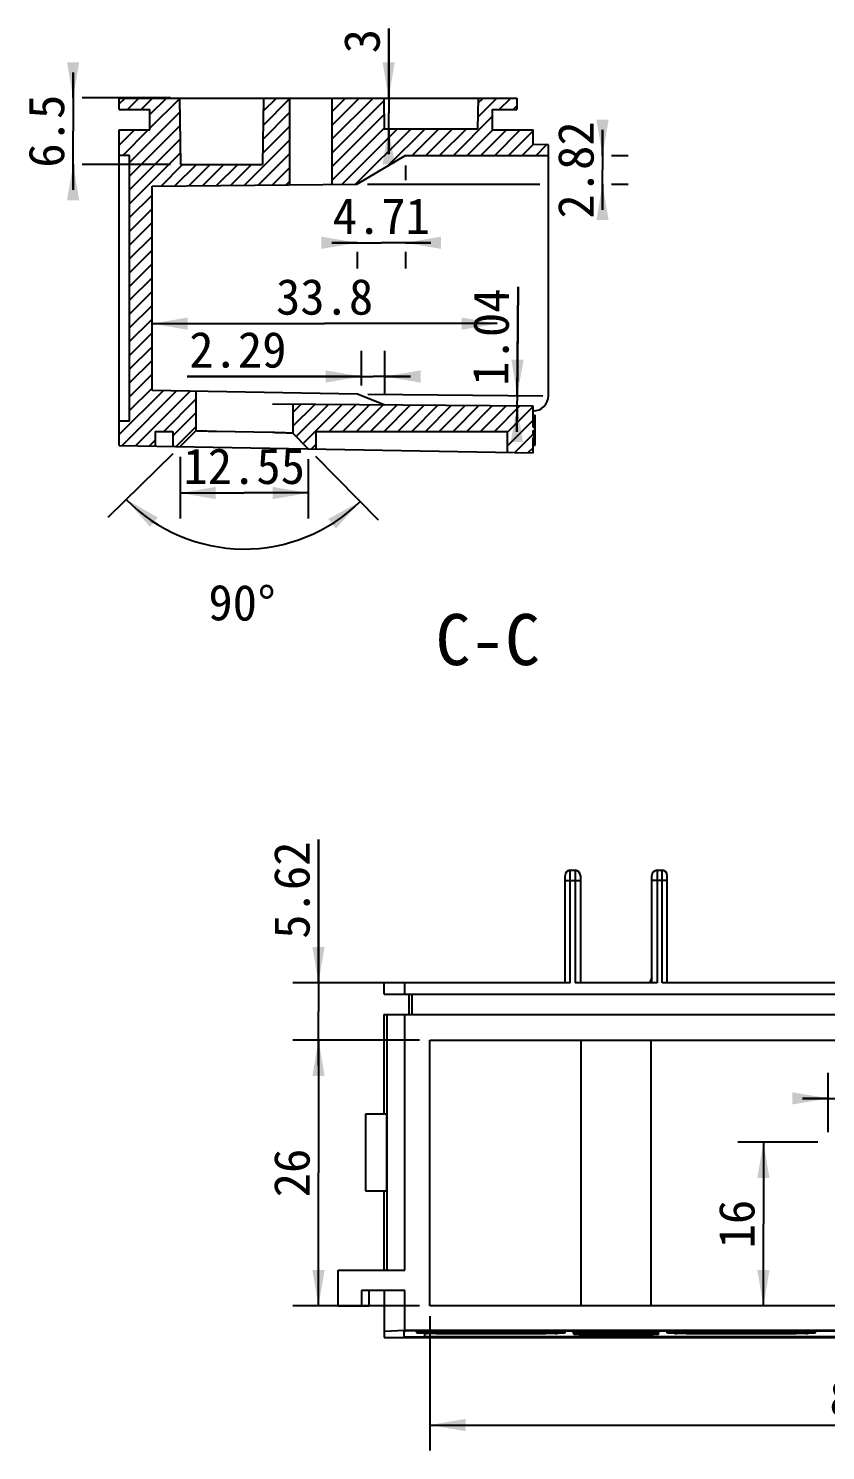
# Model space of a CAD drawing. Header units: millimetres. Extents: x -386 to 595, y -1 to 421.
# Drawn here: x 355.1 to 433.1, y 186.4 to 325.5 of the extents above; entities that cross this region are included whole.
import ezdxf

# ---------------------------------------------------------------- set-up
doc = ezdxf.new("R2010")
doc.units = ezdxf.units.MM
doc.header["$LTSCALE"] = 32.67
doc.layers.get('0').update_dxf_attribs({"linetype": 'CONTINUOUS'})
doc.styles.get("Standard").update_dxf_attribs({"font": '仿宋_GB2312.ttf'})
doc.dimstyles.new('DIMSTYLE_1', dxfattribs={"dimtxt": 3.5, "dimasz": 3.5, "dimexe": 1.25, "dimexo": 0.5, "dimgap": 0.4375, "dimtad": 1, "dimdsep": 46, "dimtxsty": 'Standard', "dimblk": '_FILLED', "dimblk1": '_FILLED', "dimblk2": '_FILLED', "dimcen": 0.09, "dimclrt": 5, "dimadec": 0, "dimazin": 0, "dimtp": 0.3, "dimtm": 0.3, "dimtfac": 1, "dimtofl": 0, "dimtmove": 0, "dimatfit": 3, "dimldrblk": '_FILLED', "dimfxl": 0, "dimtolj": 1, "dimarcsym": 0})
doc.dimstyles.new('DIMSTYLE_10', dxfattribs={"dimtxt": 3.5, "dimasz": 3.5, "dimexe": 1.25, "dimexo": 0.5, "dimtad": 0, "dimdec": 1, "dimdsep": 46, "dimtxsty": 'Standard', "dimblk": '_FILLED', "dimblk1": '_FILLED', "dimblk2": '_FILLED', "dimcen": 0.09, "dimclrt": 5, "dimadec": 0, "dimazin": 0, "dimtp": 0.5, "dimtm": 0.5, "dimtfac": 1, "dimtdec": 1, "dimtofl": 0, "dimtmove": 0, "dimatfit": 3, "dimldrblk": '_FILLED', "dimfxl": 0, "dimtolj": 1, "dimarcsym": 0})
doc.dimstyles.new('DIMSTYLE_2', dxfattribs={"dimtxt": 3.5, "dimasz": 3.5, "dimexe": 1.25, "dimexo": 0.5, "dimgap": 0.4375, "dimtad": 1, "dimdsep": 46, "dimtxsty": 'Standard', "dimblk": '_FILLED', "dimblk1": '_FILLED', "dimblk2": '_FILLED', "dimcen": 0.09, "dimclrt": 5, "dimadec": 0, "dimazin": 0, "dimtp": 0.2, "dimtm": 0.2, "dimtfac": 1, "dimtofl": 0, "dimtmove": 0, "dimatfit": 3, "dimldrblk": '_FILLED', "dimfxl": 0, "dimtolj": 1, "dimarcsym": 0})
doc.dimstyles.new('DIMSTYLE_3', dxfattribs={"dimtxt": 3.5, "dimasz": 3.5, "dimexe": 1.25, "dimexo": 0.5, "dimgap": 0.4375, "dimtad": 1, "dimdsep": 46, "dimtxsty": 'Standard', "dimblk": '_FILLED', "dimblk1": '_FILLED', "dimblk2": '_FILLED', "dimcen": 0.09, "dimclrt": 5, "dimadec": 0, "dimazin": 0, "dimtp": 0.1, "dimtm": 0.1, "dimtfac": 1, "dimtofl": 0, "dimtmove": 0, "dimatfit": 3, "dimldrblk": '_FILLED', "dimfxl": 0, "dimtolj": 1, "dimarcsym": 0})

# ---------------------------------------------------------------- blocks, each defined once
blk = doc.blocks.new('_FILLED')
at = {"color": 0, "linetype": 'ByBlock'}
blk.add_solid([(0, 0), (-1, 0.171), (-1, -0.171)], dxfattribs=at)
blk = doc.blocks.new('*D94')
at = {"color": 6, "linetype": 'Continuous'}
for p, q in [((394.4, 199.55), (394.4, 186.39)), ((477.4, 199.55), (477.4, 186.39)), ((394.4, 188.89), (435.9, 188.89)), ((477.4, 188.89), (435.9, 188.89))]:
    blk.add_line(p, q, dxfattribs=at)
at = {"color": 6, "linetype": 'Continuous', "xscale": 3.5, "yscale": 3.5, "zscale": 3.5, "rotation": 180}
blk.add_blockref('_FILLED', (394.4, 188.89), dxfattribs=at)
at = {"color": 6, "linetype": 'Continuous', "xscale": 3.5, "yscale": 3.5, "zscale": 3.5}
blk.add_blockref('_FILLED', (477.4, 188.89), dxfattribs=at)
at = {"color": 5, "linetype": 'Continuous', "insert": (435.9, 193.27), "char_height": 3.5, "width": 4.8561, "attachment_point": 2, "line_spacing_factor": 0.9}
blk.add_mtext('83', dxfattribs=at)
blk = doc.blocks.new('*D95')
at = {"color": 6, "linetype": 'Continuous'}
for p, q in [((393.4, 226.55), (381.01, 226.55)), ((383.51, 226.55), (383.51, 213.55)), ((383.51, 200.55), (383.51, 213.55)), ((393.4, 200.55), (381.01, 200.55))]:
    blk.add_line(p, q, dxfattribs=at)
at = {"color": 6, "linetype": 'Continuous', "xscale": 3.5, "yscale": 3.5, "zscale": 3.5}
for p, rotation in [((383.51, 226.55), 90), ((383.51, 200.55), 270)]:
    blk.add_blockref('_FILLED', p, dxfattribs=dict(at, rotation=rotation))
at = {"color": 5, "linetype": 'Continuous', "insert": (379.14, 213.55), "char_height": 3.5, "width": 4.8561, "attachment_point": 2, "rotation": 90, "line_spacing_factor": 0.9}
blk.add_mtext('26', dxfattribs=at)
blk = doc.blocks.new('*D96')
at = {"color": 6, "linetype": 'Continuous'}
for p, q in [((433.4, 217.55), (433.4, 223.35)), ((438.4, 217.55), (438.4, 223.35)), ((433.4, 220.85), (430.9, 220.85)), ((430.9, 220.85), (435.9, 220.85)), ((442.21, 220.85), (435.9, 220.85)), ((438.4, 220.85), (442.21, 220.85))]:
    blk.add_line(p, q, dxfattribs=at)
at = {"color": 6, "linetype": 'Continuous', "xscale": 3.5, "yscale": 3.5, "zscale": 3.5}
blk.add_blockref('_FILLED', (433.4, 220.85), dxfattribs=at)
at = {"color": 6, "linetype": 'Continuous', "xscale": 3.5, "yscale": 3.5, "zscale": 3.5, "rotation": 180}
blk.add_blockref('_FILLED', (438.4, 220.85), dxfattribs=at)
at = {"color": 5, "linetype": 'Continuous', "insert": (439.78, 225.22), "char_height": 3.5, "width": 2.428, "attachment_point": 1, "line_spacing_factor": 0.9}
blk.add_mtext('5', dxfattribs=at)
blk = doc.blocks.new('*D97')
at = {"color": 6, "linetype": 'Continuous'}
for p, q in [((432.4, 216.55), (424.56, 216.55)), ((427.06, 216.55), (427.06, 208.55)), ((427.06, 200.55), (427.06, 208.55))]:
    blk.add_line(p, q, dxfattribs=at)
at = {"color": 6, "linetype": 'Continuous', "xscale": 3.5, "yscale": 3.5, "zscale": 3.5}
for p, rotation in [((427.06, 216.55), 90), ((427.06, 200.55), 270)]:
    blk.add_blockref('_FILLED', p, dxfattribs=dict(at, rotation=rotation))
at = {"color": 5, "linetype": 'Continuous', "insert": (422.69, 208.55), "char_height": 3.5, "width": 4.8561, "attachment_point": 2, "rotation": 90, "line_spacing_factor": 0.9}
blk.add_mtext('16', dxfattribs=at)
blk = doc.blocks.new('*D98')
at = {"color": 6, "linetype": 'Continuous'}
for p, q in [((383.51, 232.17), (383.51, 246.17)), ((383.51, 246.17), (383.51, 229.36)), ((390.95, 232.17), (381.01, 232.17)), ((383.51, 224.05), (383.51, 229.36)), ((393.4, 226.55), (381.01, 226.55)), ((383.51, 226.55), (383.51, 224.05))]:
    blk.add_line(p, q, dxfattribs=at)
at = {"color": 6, "linetype": 'Continuous', "xscale": 3.5, "yscale": 3.5, "zscale": 3.5}
for p, rotation in [((383.51, 232.17), 270), ((383.51, 226.55), 90)]:
    blk.add_blockref('_FILLED', p, dxfattribs=dict(at, rotation=rotation))
at = {"color": 5, "linetype": 'Continuous', "insert": (379.14, 236.46), "char_height": 3.5, "width": 9.7122, "attachment_point": 1, "rotation": 90, "line_spacing_factor": 0.9}
blk.add_mtext('5.62', dxfattribs=at)
blk = doc.blocks.new('*D106')
at = {"color": 6, "linetype": 'Continuous'}
for p in [(367.21, 296.65), (401.01, 296.65)]:
    blk.add_line(p, (384.11, 296.65), dxfattribs=at)
at = {"color": 6, "linetype": 'Continuous', "xscale": 3.5, "yscale": 3.5, "zscale": 3.5, "rotation": 180}
blk.add_blockref('_FILLED', (367.21, 296.65), dxfattribs=at)
at = {"color": 6, "linetype": 'Continuous', "xscale": 3.5, "yscale": 3.5, "zscale": 3.5}
blk.add_blockref('_FILLED', (401.01, 296.65), dxfattribs=at)
at = {"color": 5, "linetype": 'Continuous', "insert": (384.11, 301.03), "char_height": 3.5, "width": 9.7122, "attachment_point": 2, "line_spacing_factor": 0.9}
blk.add_mtext('33.8', dxfattribs=at)
blk = doc.blocks.new('*D107')
at = {"color": 6, "linetype": 'Continuous'}
for p, q in [((387.71, 290.61), (387.71, 293.98)), ((390, 289.69), (390, 293.98)), ((387.71, 291.48), (370.67, 291.48)), ((370.67, 291.48), (388.86, 291.48)), ((392.5, 291.48), (388.86, 291.48)), ((390, 291.48), (392.5, 291.48))]:
    blk.add_line(p, q, dxfattribs=at)
at = {"color": 6, "linetype": 'Continuous', "xscale": 3.5, "yscale": 3.5, "zscale": 3.5}
blk.add_blockref('_FILLED', (387.71, 291.48), dxfattribs=at)
at = {"color": 6, "linetype": 'Continuous', "xscale": 3.5, "yscale": 3.5, "zscale": 3.5, "rotation": 180}
blk.add_blockref('_FILLED', (390, 291.48), dxfattribs=at)
at = {"color": 5, "linetype": 'Continuous', "insert": (380.38, 295.85), "char_height": 3.5, "width": 9.7122, "attachment_point": 3, "line_spacing_factor": 0.9}
blk.add_mtext('2.29', dxfattribs=at)
blk = doc.blocks.new('*D108')
at = {"color": 6, "linetype": 'Continuous'}
for p, q in [((392.01, 312.11), (392.01, 310.68)), ((387.3, 304.56), (384.8, 304.56)), ((384.8, 304.56), (389.66, 304.56)), ((387.3, 303.68), (387.3, 302.06)), ((394.51, 304.56), (389.66, 304.56)), ((392.01, 304.56), (394.51, 304.56)), ((392.01, 303.68), (392.01, 302.06))]:
    blk.add_line(p, q, dxfattribs=at)
at = {"color": 6, "linetype": 'Continuous', "xscale": 3.5, "yscale": 3.5, "zscale": 3.5}
blk.add_blockref('_FILLED', (387.3, 304.56), dxfattribs=at)
at = {"color": 6, "linetype": 'Continuous', "xscale": 3.5, "yscale": 3.5, "zscale": 3.5, "rotation": 180}
blk.add_blockref('_FILLED', (392.01, 304.56), dxfattribs=at)
at = {"color": 5, "linetype": 'Continuous', "insert": (389.66, 308.93), "char_height": 3.5, "width": 9.7122, "attachment_point": 2, "line_spacing_factor": 0.9}
blk.add_mtext('4.71', dxfattribs=at)
blk = doc.blocks.new('*D109')
at = {"color": 6, "linetype": 'Continuous'}
for p, q in [((411.31, 313.11), (411.31, 315.61)), ((411.31, 315.61), (411.31, 311.69)), ((412.19, 313.11), (413.81, 313.11)), ((411.31, 307.78), (411.31, 311.69)), ((388.3, 310.28), (405.19, 310.28)), ((411.31, 310.28), (411.31, 307.78)), ((412.19, 310.28), (413.81, 310.28))]:
    blk.add_line(p, q, dxfattribs=at)
at = {"color": 6, "linetype": 'Continuous', "xscale": 3.5, "yscale": 3.5, "zscale": 3.5}
for p, rotation in [((411.31, 313.11), 270), ((411.31, 310.28), 90)]:
    blk.add_blockref('_FILLED', p, dxfattribs=dict(at, rotation=rotation))
at = {"color": 5, "linetype": 'Continuous', "insert": (406.94, 311.69), "char_height": 3.5, "width": 9.7122, "attachment_point": 2, "rotation": 90, "line_spacing_factor": 0.9}
blk.add_mtext('2.82', dxfattribs=at)
blk = doc.blocks.new('*D112')
at = {"color": 6, "linetype": 'Continuous'}
for p, q in [((369.25, 283.92), (362.9, 277.69)), ((383.21, 283.69), (389.34, 277.46))]:
    blk.add_line(p, q, dxfattribs=at)
for start, end in [(224.5, 269.5), (269.5, 314.5)]:
    blk.add_arc((376.24, 290.79), 16.19, start, end, dxfattribs=at)
for points in [[(367.78, 277.69), (364.69, 279.44), (367.02, 276.76)], [(385.21, 276.6), (387.58, 279.24), (384.47, 277.54)]]:
    blk.add_solid(points, dxfattribs=at)
at = {"color": 5, "linetype": 'Continuous', "insert": (376.06, 271.1), "char_height": 3.5, "width": 7.1894, "attachment_point": 2, "rotation": 359.5, "line_spacing_factor": 0.9}
blk.add_mtext('90\\Fgdt;{\\Fgdt;~}', dxfattribs=at)
blk = doc.blocks.new('*D113')
at = {"color": 6, "linetype": 'Continuous'}
for p, q in [((369.96, 283.62), (369.96, 277.58)), ((382.51, 283.4), (382.51, 277.58)), ((369.96, 280.08), (376.24, 280.08)), ((382.51, 280.08), (376.24, 280.08))]:
    blk.add_line(p, q, dxfattribs=at)
at = {"color": 6, "linetype": 'Continuous', "xscale": 3.5, "yscale": 3.5, "zscale": 3.5, "rotation": 180}
blk.add_blockref('_FILLED', (369.96, 280.08), dxfattribs=at)
at = {"color": 6, "linetype": 'Continuous', "xscale": 3.5, "yscale": 3.5, "zscale": 3.5}
blk.add_blockref('_FILLED', (382.51, 280.08), dxfattribs=at)
at = {"color": 5, "linetype": 'Continuous', "insert": (376.24, 284.46), "char_height": 3.5, "width": 12.1402, "attachment_point": 2, "line_spacing_factor": 0.9}
blk.add_mtext('12.55', dxfattribs=at)
blk = doc.blocks.new('*D118')
at = {"color": 6, "linetype": 'Continuous'}
for p, q in [((359.49, 318.73), (359.49, 321.23)), ((359.49, 321.23), (359.49, 315.48)), ((369.01, 318.73), (360.37, 318.73)), ((359.49, 309.73), (359.49, 315.48)), ((359.49, 312.23), (359.49, 309.73)), ((369.01, 312.23), (360.37, 312.23))]:
    blk.add_line(p, q, dxfattribs=at)
at = {"color": 6, "linetype": 'Continuous', "xscale": 3.5, "yscale": 3.5, "zscale": 3.5}
for p, rotation in [((359.49, 318.73), 270), ((359.49, 312.23), 90)]:
    blk.add_blockref('_FILLED', p, dxfattribs=dict(at, rotation=rotation))
at = {"color": 5, "linetype": 'Continuous', "insert": (355.12, 315.48), "char_height": 3.5, "width": 7.2841, "attachment_point": 2, "rotation": 90, "line_spacing_factor": 0.9}
blk.add_mtext('6.5', dxfattribs=at)
blk = doc.blocks.new('*D119')
at = {"color": 6, "linetype": 'Continuous'}
for p, q in [((390.38, 318.73), (390.38, 325.53)), ((390.38, 325.53), (390.38, 317.23)), ((390.38, 313.23), (390.38, 317.23)), ((390.38, 315.73), (390.38, 313.23))]:
    blk.add_line(p, q, dxfattribs=at)
at = {"color": 6, "linetype": 'Continuous', "xscale": 3.5, "yscale": 3.5, "zscale": 3.5}
for p, rotation in [((390.38, 318.73), 270), ((390.38, 315.73), 90)]:
    blk.add_blockref('_FILLED', p, dxfattribs=dict(at, rotation=rotation))
at = {"color": 5, "linetype": 'Continuous', "insert": (386, 323.1), "char_height": 3.5, "width": 2.428, "attachment_point": 1, "rotation": 90, "line_spacing_factor": 0.9}
blk.add_mtext('3', dxfattribs=at)
blk = doc.blocks.new('*D123')
at = {"color": 6, "linetype": 'Continuous'}
for p, q in [((402.96, 289.62), (403.05, 300.26)), ((403.05, 300.26), (402.96, 289.1)), ((388.34, 289.75), (405.46, 289.6)), ((402.93, 286.08), (402.96, 289.1)), ((402.95, 288.58), (402.93, 286.08))]:
    blk.add_line(p, q, dxfattribs=at)
at = {"color": 6, "linetype": 'Continuous', "xscale": 3.5, "yscale": 3.5, "zscale": 3.5}
for p, rotation in [((402.96, 289.62), 269.5), ((402.95, 288.58), 89.5)]:
    blk.add_blockref('_FILLED', p, dxfattribs=dict(at, rotation=rotation))
at = {"color": 5, "linetype": 'Continuous', "insert": (398.59, 290.59), "char_height": 3.5, "width": 9.7122, "attachment_point": 1, "rotation": 89.5, "line_spacing_factor": 0.9}
blk.add_mtext('1.04', dxfattribs=at)

msp = doc.modelspace()

# ---------------------------------------------------------------- hatches: boundary and pattern name
at = {"linetype": 'Continuous'}
h = msp.add_hatch(dxfattribs=at)
h.set_pattern_fill('C', color=6, scale=0.953502, angle=45, style=0, pattern_type=0)
h.set_pattern_definition([(45, (0, 0), (-0.6742274, 0.6742274), [])])
edge = h.paths.add_edge_path()
edge.add_line((364.01228, 315.6063), (367.01228, 315.6063))
edge.add_line((367.01228, 315.6063), (367.01228, 317.6063))
edge.add_line((364.01228, 317.6063), (367.01228, 317.6063))
edge.add_line((364.01228, 317.6063), (364.01228, 318.72595))
edge.add_line((364.01228, 318.72595), (369.89882, 318.72595))
edge.add_line((369.89882, 318.72595), (370.01228, 312.22595))
edge.add_line((370.01228, 312.22595), (378.01228, 312.22595))
edge.add_line((378.12574, 318.72595), (378.01228, 312.22595))
edge.add_line((378.12574, 318.72595), (380.71228, 318.72595))
edge.add_line((380.71228, 310.22411), (380.71228, 318.72595))
edge.add_line((380.71228, 310.22411), (367.21228, 310.1063))
edge.add_line((367.21228, 290.1063), (367.21228, 310.1063))
edge.add_line((371.51228, 290.03124), (367.21228, 290.1063))
edge.add_line((371.51228, 290.03124), (371.51228, 286.14832))
edge.add_line((369.95923, 284.62215), (371.51228, 286.14832))
edge.add_line((369.26228, 284.63431), (369.95923, 284.62215))
edge.add_line((369.26228, 286.1063), (369.26228, 284.63431))
edge.add_line((367.51228, 286.1063), (369.26228, 286.1063))
edge.add_line((367.51228, 286.1063), (367.51228, 284.66486))
edge.add_line((364.01228, 284.72595), (367.51228, 284.66486))
edge.add_line((364.01228, 284.72595), (364.01228, 287.1063))
edge.add_line((365.01228, 287.1063), (364.01228, 287.1063))
edge.add_line((365.01228, 287.1063), (365.01228, 313.1063))
edge.add_line((365.01228, 313.1063), (364.01228, 313.1063))
edge.add_line((364.01228, 313.1063), (364.01228, 315.6063))
edge = h.paths.add_edge_path()
edge.add_line((400.51228, 315.6063), (404.51228, 315.6063))
edge.add_line((404.51228, 314.17537), (404.51228, 315.6063))
edge.add_line((406.01228, 314.13609), (404.51228, 314.17537))
edge.add_line((406.01228, 313.1063), (406.01228, 314.13609))
edge.add_line((392.01228, 313.1063), (406.01228, 313.1063))
edge.add_line((392.01228, 313.1063), (387.30452, 310.28164))
edge.add_line((387.30452, 310.28164), (384.81228, 310.25989))
edge.add_line((384.81228, 318.72595), (384.81228, 310.25989))
edge.add_line((384.81228, 318.72595), (389.89882, 318.72595))
edge.add_line((389.89882, 318.72595), (389.95119, 315.72595))
edge.add_line((389.95119, 315.72595), (399.07337, 315.72595))
edge.add_line((399.12574, 318.72595), (399.07337, 315.72595))
edge.add_line((399.12574, 318.72595), (402.91228, 318.72595))
edge.add_line((402.91228, 318.72595), (402.91228, 317.6063))
edge.add_line((400.51228, 317.6063), (402.91228, 317.6063))
edge.add_line((400.51228, 317.6063), (400.51228, 315.6063))
edge = h.paths.add_edge_path()
edge.add_line((402.01228, 284.06266), (404.51228, 284.01902))
edge.add_line((402.01228, 284.06266), (402.01228, 286.1063))
edge.add_line((383.26228, 286.1063), (402.01228, 286.1063))
edge.add_line((383.26228, 286.1063), (383.26228, 284.38994))
edge.add_line((382.51205, 284.40304), (383.26228, 284.38994))
edge.add_line((382.51205, 284.40304), (381.01228, 285.92921))
edge.add_line((381.01228, 288.76774), (381.01228, 285.92921))
edge.add_line((404.51228, 288.56266), (381.01228, 288.76774))
edge.add_line((404.51228, 286.51062), (404.51228, 288.56266))
edge.add_line((404.51228, 286.51062), (404.71228, 286.51062))
edge.add_line((404.71228, 286.17882), (404.71228, 286.51062))
edge.add_line((404.51228, 286.17882), (404.71228, 286.17882))
edge.add_line((404.51228, 285.67265), (404.51228, 286.17882))
edge.add_line((404.51228, 285.67265), (404.71228, 285.67265))
edge.add_line((404.71228, 285.51558), (404.71228, 285.67265))
edge.add_line((404.51228, 285.51558), (404.71228, 285.51558))
edge.add_line((404.51228, 284.01902), (404.51228, 285.51558))

# ---------------------------------------------------------------- linework, layer by layer
at = {"color": 7, "linetype": 'Continuous'}
for p, q in [((364.01228, 317.6063), (364.01228, 318.72595)), ((364.01228, 318.72595), (402.91228, 318.72595)), ((369.89882, 318.72595), (370.01228, 312.22595)), ((378.12574, 318.72595), (378.01228, 312.22595)), ((380.71228, 310.22411), (380.71228, 318.72595)), ((384.81228, 318.72595), (384.81228, 310.25989)), ((389.89882, 318.72595), (389.95119, 315.72595)), ((399.12574, 318.72595), (399.07337, 315.72595)), ((402.91228, 318.72595), (402.91228, 317.6063)), ((364.01228, 317.6063), (367.01228, 317.6063)), ((367.01228, 315.6063), (367.01228, 317.6063)), ((400.51228, 317.6063), (402.91228, 317.6063)), ((400.51228, 317.6063), (400.51228, 315.6063)), ((364.01228, 284.72595), (364.01228, 315.6063)), ((364.01228, 315.6063), (367.01228, 315.6063)), ((389.95119, 315.72595), (399.07337, 315.72595)), ((400.51228, 315.6063), (404.51228, 315.6063)), ((404.51228, 314.17537), (404.51228, 315.6063)), ((365.01228, 313.1063), (364.01228, 313.1063)), ((365.01228, 287.1063), (365.01228, 313.1063)), ((392.01228, 313.1063), (387.30452, 310.28164)), ((392.01228, 313.1063), (406.01228, 313.1063)), ((406.01228, 314.13609), (404.51228, 314.17537)), ((406.01228, 289.6063), (406.01228, 314.13609)), ((370.01228, 312.22595), (378.01228, 312.22595)), ((367.21228, 310.1063), (387.30452, 310.28164)), ((367.21228, 290.1063), (367.21228, 310.1063)), ((387.34063, 289.75495), (367.21228, 290.1063)), ((371.51228, 290.03124), (371.51228, 286.14832)), ((390.00485, 288.68927), (387.34063, 289.75495)), ((404.51228, 288.56266), (379.01228, 288.7852)), ((381.01228, 288.76774), (381.01228, 285.92921)), ((404.51228, 286.51062), (404.51228, 288.56266)), ((365.01228, 287.1063), (364.01228, 287.1063)), ((404.51228, 287.68312), (404.71228, 287.68312)), ((404.71228, 284.74595), (404.71228, 287.68312)), ((367.51228, 286.1063), (369.26228, 286.1063)), ((367.51228, 286.1063), (367.51228, 284.66486)), ((369.26228, 286.1063), (369.26228, 284.63431)), ((369.95923, 284.62215), (371.51228, 286.14832)), ((379.01228, 285.99077), (373.51228, 286.08677)), ((382.51205, 284.40304), (381.01228, 285.92921)), ((383.26228, 286.1063), (402.01228, 286.1063)), ((383.26228, 286.1063), (383.26228, 284.38994)), ((402.01228, 284.06266), (402.01228, 286.1063)), ((404.51228, 286.51062), (404.71228, 286.51062)), ((404.51228, 286.17882), (404.71228, 286.17882)), ((404.51228, 285.67265), (404.51228, 286.17882)), ((404.51228, 285.67265), (404.71228, 285.67265)), ((404.51228, 285.51558), (404.71228, 285.51558)), ((404.51228, 284.01902), (404.51228, 285.51558)), ((364.01228, 284.72595), (404.51228, 284.01902)), ((404.51228, 284.74595), (404.71228, 284.74595)), ((407.64523, 232.16672), (407.64523, 242.66672)), ((407.64523, 242.16672), (409.14523, 242.16672)), ((408.14523, 232.16672), (408.14523, 243.16672)), ((408.14523, 243.16672), (408.64523, 243.16672)), ((408.64523, 243.16672), (408.64523, 232.16672)), ((409.14523, 242.66672), (409.14523, 232.16672)), ((416.14523, 232.16672), (416.14523, 242.66672)), ((417.64523, 242.16672), (416.14523, 242.16672)), ((416.64523, 243.16672), (416.64523, 232.16672)), ((416.64523, 243.16672), (417.14523, 243.16672)), ((417.14523, 232.16672), (417.14523, 243.16672)), ((417.64523, 232.16672), (417.64523, 242.66672)), ((416.14523, 232.66672), (415.89523, 232.16672)), ((389.94523, 231.04706), (389.94523, 232.16672)), ((408.14523, 232.16672), (389.94523, 232.16672)), ((389.94523, 231.04706), (481.84523, 231.04706)), ((391.94523, 231.04706), (391.94523, 232.16672)), ((392.35159, 231.04706), (392.35159, 229.04706)), ((392.64394, 231.04706), (392.64394, 229.04706)), ((416.64523, 232.16672), (408.64523, 232.16672)), ((454.64523, 232.16672), (417.14523, 232.16672)), ((389.90159, 229.04706), (389.90159, 219.29706)), ((389.90159, 229.04706), (481.88886, 229.04706)), ((390.21733, 204.04706), (390.21733, 229.04706)), ((391.94523, 204.04706), (391.94523, 229.04706)), ((394.39523, 200.54706), (394.39523, 226.54706)), ((394.39523, 226.54706), (477.39523, 226.54706)), ((409.22942, 200.54706), (409.22942, 226.54706)), ((416.06104, 200.54706), (416.06104, 226.54706)), ((388.09523, 219.29706), (388.09523, 211.79706)), ((390.16972, 219.29706), (388.09523, 219.29706)), ((390.16972, 219.29706), (390.16972, 211.79706)), ((388.09523, 211.79706), (390.16972, 211.79706)), ((389.90159, 211.79706), (389.90159, 204.04706)), ((385.44523, 200.54706), (385.44523, 204.04706)), ((385.44523, 204.04706), (391.94523, 204.04706)), ((387.72557, 202.04706), (387.72557, 200.54706)), ((391.94523, 202.04706), (387.72557, 202.04706)), ((388.4325, 202.04706), (388.4325, 200.54706)), ((389.94523, 202.04706), (389.94523, 197.45979)), ((391.94523, 198.16672), (391.94523, 202.04706)), ((385.44523, 200.54706), (388.4325, 200.54706)), ((477.39523, 200.54706), (394.39523, 200.54706)), ((389.94523, 198.07944), (391.94523, 198.16672)), ((391.89523, 197.53834), (391.89523, 198.07072)), ((391.94523, 198.16672), (479.84523, 198.16672)), ((393.14523, 197.90489), (393.14523, 198.10276)), ((393.86881, 197.90536), (393.98216, 198.01868)), ((393.86968, 198.00267), (393.86881, 198.00136)), ((393.86881, 198.00136), (393.86881, 197.90536)), ((393.89523, 198.10563), (477.89523, 198.10563)), ((393.89523, 197.86356), (393.89523, 197.50343)), ((397.39504, 198.07508), (403.39541, 198.07508)), ((403.39541, 197.83071), (397.39504, 197.83071)), ((397.39523, 198.10563), (397.39523, 198.07508)), ((397.39523, 198.06292), (397.39523, 197.8438)), ((403.39523, 198.06292), (397.39523, 198.06292)), ((397.39523, 197.8438), (403.39523, 197.8438)), ((403.39523, 198.07508), (403.39523, 198.10563)), ((403.39523, 197.8438), (403.39523, 198.06292)), ((406.81088, 198.0161), (406.92164, 197.90536)), ((406.92164, 198.00136), (406.92099, 198.00279)), ((406.92164, 197.90536), (406.92164, 198.00136)), ((407.64523, 197.90489), (407.64523, 198.10563)), ((408.54376, 197.76523), (408.41987, 198.10563)), ((409.63432, 197.92462), (409.54236, 197.92634)), ((409.56668, 197.81302), (409.63625, 197.81436)), ((409.63952, 197.71699), (409.59922, 197.71776)), ((409.64543, 197.97613), (409.64523, 197.97563)), ((409.64543, 197.76666), (409.64523, 197.76617)), ((415.64523, 197.97563), (415.64515, 197.97641)), ((415.64523, 197.76617), (415.64515, 197.76694)), ((415.70499, 197.71803), (415.6523, 197.71702)), ((415.76197, 197.92661), (415.65724, 197.92464)), ((416.74669, 197.76522), (416.87059, 198.10563)), ((417.64523, 197.90489), (417.64523, 198.10563)), ((418.36881, 197.90536), (418.47968, 198.0162)), ((418.36968, 198.00267), (418.36881, 198.00136)), ((418.36881, 198.00136), (418.36881, 197.90536)), ((421.89504, 198.07508), (427.89541, 198.07508)), ((427.89541, 197.83071), (421.89504, 197.83071)), ((421.89523, 198.10563), (421.89523, 198.07508)), ((427.89523, 198.06292), (421.89523, 198.06292)), ((421.89523, 198.06292), (421.89523, 197.8438)), ((421.89523, 197.8438), (427.89523, 197.8438)), ((427.89523, 198.07508), (427.89523, 198.10563)), ((427.89523, 197.8438), (427.89523, 198.06292)), ((431.31088, 198.0161), (431.42164, 197.90536)), ((431.42164, 198.00136), (431.42099, 198.00279)), ((431.42164, 197.90536), (431.42164, 198.00136)), ((432.14523, 197.90489), (432.14523, 198.10563)), ((389.94523, 197.45979), (481.84523, 197.45979)), ((477.89523, 197.50343), (393.89523, 197.50343))]:
    msp.add_line(p, q, dxfattribs=at)
for centre, radius, start, end in [((404.51228, 289.6063), 1.5, 270, 360), ((408.14523, 242.66672), 0.5, 90, 180), ((408.64523, 242.66672), 0.5, 0, 90), ((416.64523, 242.66672), 0.5, 90, 180), ((417.14523, 242.66672), 0.5, 0, 90), ((395.18237, 248.71353), 50.867, 268.4948828, 268.750883), ((395.14547, 148.69797), 49.36084, 91.2443869, 91.472513), ((405.68112, 245.67495), 47.82755, 271.2409826, 271.5132516), ((419.68237, 248.71353), 50.867, 268.4948828, 268.750883), ((430.18112, 245.67495), 47.82755, 271.2409826, 271.5132516)]:
    msp.add_arc(centre, radius, start, end, dxfattribs=at)
for centre, start_param, end_param in [((393.89523, 198.07072), 1.570796327, 3.141592654), ((393.89523, 197.53834), -3.141592654, -1.570796327)]:
    msp.add_ellipse(centre, major_axis=(2, 0), ratio=0.017455065, start_param=start_param, end_param=end_param, dxfattribs=at)
for points, knots in [([(373.51228, 286.08677), (373.38293, 286.09145), (373.129, 286.0988), (372.76025, 286.10966), (372.42007, 286.12047), (372.16052, 286.12836), (371.97675, 286.13406), (371.86004, 286.13768), (371.75909, 286.1407), (371.67483, 286.14315), (371.60817, 286.14507), (371.56373, 286.147), (371.53768, 286.14804), (371.52477, 286.14899), (371.51738, 286.1485), (371.51309, 286.14919), (371.51234, 286.14845)], [0, 0, 0, 0, 0.19405323, 0.380883591, 0.553100327, 0.704332136, 0.770212362, 0.828757409, 0.87939812, 0.921639667, 0.95511161, 0.979464577, 0.988143744, 0.994466812, 0.998417626, 1, 1, 1, 1]), ([(381.01225, 285.92927), (381.01157, 285.92996), (381.00744, 285.92932), (381.00029, 285.93039), (380.98758, 285.93023), (380.96176, 285.93101), (380.91757, 285.93192), (380.85118, 285.93408), (380.76712, 285.93673), (380.66629, 285.93989), (380.54963, 285.94346), (380.3658, 285.9491), (380.10604, 285.95726), (379.76543, 285.96718), (379.39618, 285.9793), (379.14188, 285.98788), (379.01228, 285.99077)], [0, 0, 0, 0, 0.001464236, 0.00530722, 0.011524143, 0.020101274, 0.044276054, 0.077615371, 0.119764824, 0.170347476, 0.228866041, 0.294752924, 0.446091273, 0.618524117, 0.80563783, 1, 1, 1, 1]), ([(393.14523, 198.00089), (393.14523, 198.00224), (393.15026, 198.0048), (393.15851, 198.00686), (393.17373, 198.00964), (393.20468, 198.01352), (393.25842, 198.01819), (393.33968, 198.0233), (393.44355, 198.02838), (393.56926, 198.03335), (393.71619, 198.03817), (393.82114, 198.04107), (393.87702, 198.04251)], [0, 0, 0, 0, 0.00549692, 0.018096344, 0.038451656, 0.06665602, 0.146631375, 0.257834697, 0.399613372, 0.571191429, 0.771713282, 1, 1, 1, 1]), ([(393.25278, 197.88831), (393.23712, 197.8895), (393.21084, 197.89179), (393.17527, 197.89558), (393.15809, 197.89934), (393.14523, 197.90225), (393.14523, 197.9049)], [0, 0, 0, 0, 0.429877438, 0.738995115, 0.927486264, 1, 1, 1, 1]), ([(393.84629, 197.86408), (393.72664, 197.86725), (393.52874, 197.87344), (393.33088, 197.88236), (393.25278, 197.88831)], [0, 0, 0, 0, 0.604476845, 1, 1, 1, 1]), ([(393.86881, 197.90536), (393.86817, 197.90403), (393.87621, 197.90033), (393.88642, 197.8992), (393.90923, 197.8956), (393.95375, 197.89178), (394.03158, 197.8865), (394.14776, 197.88118), (394.29535, 197.87581), (394.47251, 197.87075), (394.67789, 197.86597), (395.00216, 197.8598), (395.46102, 197.85344), (396.06295, 197.84796), (396.71603, 197.84456), (397.16589, 197.84378), (397.39523, 197.8438)], [0, 0, 0, 0, 0.00125665, 0.004896575, 0.011023142, 0.019572859, 0.043650263, 0.076772375, 0.11870202, 0.169091051, 0.227475351, 0.293330234, 0.444806858, 0.617578323, 0.805045024, 1, 1, 1, 1]), ([(393.95786, 198.01512), (393.94584, 198.01422), (393.9249, 198.0124), (393.89769, 198.0097), (393.88065, 198.00642), (393.8713, 198.0047), (393.86927, 198.00267)], [0, 0, 0, 0, 0.403040525, 0.705106119, 0.904147083, 1, 1, 1, 1]), ([(397.39523, 198.06292), (397.0073, 198.06297), (396.27486, 198.06088), (395.28009, 198.05176), (394.58245, 198.04001), (394.16911, 198.02675), (394.01807, 198.01968), (393.95786, 198.01512)], [0, 0, 0, 0, 0.338501649, 0.639124352, 0.868088457, 0.947308354, 1, 1, 1, 1]), ([(394.0735, 198.04717), (394.56622, 198.05795), (395.67341, 198.0709), (396.78064, 198.07508), (397.39504, 198.07508)], [0, 0, 0, 0, 0.445104224, 1, 1, 1, 1]), ([(397.39504, 197.83071), (396.78064, 197.83071), (395.67341, 197.83489), (394.56622, 197.84784), (394.0735, 197.85862)], [0, 0, 0, 0, 0.554895776, 1, 1, 1, 1]), ([(406.92127, 198.00279), (406.91938, 198.00469), (406.91069, 198.00635), (406.89492, 198.00943), (406.86987, 198.01201), (406.82078, 198.01634), (406.73943, 198.02111), (406.61899, 198.02654), (406.4686, 198.03172), (406.28958, 198.03669), (406.08348, 198.04135), (405.76023, 198.04736), (405.30488, 198.05354), (404.70931, 198.05888), (404.06476, 198.06218), (403.62121, 198.06294), (403.39523, 198.06292)], [0, 0, 0, 0, 0.002280793, 0.006978084, 0.01406659, 0.023475354, 0.049002194, 0.083267649, 0.126038559, 0.176953134, 0.235562704, 0.301347216, 0.451881481, 0.622815392, 0.807828116, 1, 1, 1, 1]), ([(403.39523, 197.8438), (403.62454, 197.84377), (404.07435, 197.84456), (404.72739, 197.84796), (405.32931, 197.85344), (405.7882, 197.85979), (406.1125, 197.86597), (406.31791, 197.87075), (406.49512, 197.87582), (406.64272, 197.88115), (406.75885, 197.88654), (406.8365, 197.89167), (406.88093, 197.89571), (406.90357, 197.89899), (406.91401, 197.9007), (406.9221, 197.90386), (406.92164, 197.90536)], [0, 0, 0, 0, 0.194946013, 0.382384439, 0.55517271, 0.706664481, 0.772524921, 0.830921053, 0.881327526, 0.923268178, 0.956382493, 0.980400428, 0.988903898, 0.995004356, 0.998666762, 1, 1, 1, 1]), ([(403.39541, 198.07508), (403.67179, 198.07508), (404.21397, 198.07416), (405.00106, 198.07008), (405.62344, 198.06441), (406.083, 198.05851), (406.39104, 198.05368), (406.6702, 198.04836), (406.91783, 198.04261), (407.13155, 198.03649), (407.30926, 198.03009), (407.43412, 198.02425), (407.5146, 198.01927), (407.56046, 198.01578), (407.59556, 198.01237), (407.62234, 198.00888), (407.63576, 198.00591), (407.64523, 198.00299), (407.64523, 198.00089)], [0, 0, 0, 0, 0.194964603, 0.382477889, 0.55524454, 0.634028915, 0.706698052, 0.772570249, 0.830996974, 0.88143471, 0.923386288, 0.956456751, 0.969564491, 0.980337847, 0.988756269, 0.99481452, 0.998522262, 1, 1, 1, 1]), ([(406.71695, 197.85862), (406.22424, 197.84784), (405.11704, 197.83489), (404.00981, 197.83071), (403.39541, 197.83071)], [0, 0, 0, 0, 0.445104224, 1, 1, 1, 1]), ([(407.53767, 197.88831), (407.45958, 197.88236), (407.26171, 197.87344), (407.06381, 197.86725), (406.94416, 197.86408)], [0, 0, 0, 0, 0.395523155, 1, 1, 1, 1]), ([(407.64523, 197.9049), (407.64523, 197.90225), (407.63236, 197.89934), (407.61518, 197.89558), (407.57961, 197.89179), (407.55333, 197.8895), (407.53767, 197.88831)], [0, 0, 0, 0, 0.072513736, 0.261004885, 0.570122563, 1, 1, 1, 1]), ([(408.4676, 197.97471), (408.46703, 197.97629), (408.4752, 197.98035), (408.48666, 197.98201), (408.51089, 197.98603), (408.55977, 197.99064), (408.64605, 197.99672), (408.77629, 198.00295), (408.94288, 198.00922), (409.14371, 198.01515), (409.37713, 198.02079), (409.54337, 198.02408), (409.63157, 198.02568)], [0, 0, 0, 0, 0.00429762, 0.016060353, 0.035921319, 0.063934774, 0.144344883, 0.256672741, 0.3998268, 0.572579397, 0.773245078, 1, 1, 1, 1]), ([(409.54236, 197.92634), (409.46196, 197.9279), (409.31036, 197.93109), (409.09736, 197.93648), (408.9137, 197.94217), (408.76079, 197.94805), (408.64017, 197.95414), (408.55983, 197.95952), (408.51295, 197.96435), (408.48957, 197.96734), (408.47641, 197.97049), (408.46834, 197.9727), (408.4676, 197.97471)], [0, 0, 0, 0, 0.223947108, 0.422297457, 0.593376793, 0.735742407, 0.84831245, 0.930086191, 0.959239189, 0.980541085, 0.994021354, 1, 1, 1, 1]), ([(408.54384, 197.76525), (408.54333, 197.76665), (408.55023, 197.77049), (408.56045, 197.772), (408.58148, 197.77575), (408.62426, 197.78002), (408.6997, 197.78569), (408.81381, 197.7915), (408.95997, 197.79737), (409.13653, 197.80297), (409.34218, 197.80832), (409.4888, 197.81147), (409.56668, 197.81302)], [0, 0, 0, 0, 0.004359126, 0.016053744, 0.035792576, 0.063643938, 0.143642684, 0.255572452, 0.398433491, 0.571138271, 0.772227377, 1, 1, 1, 1]), ([(409.59922, 197.71776), (409.52027, 197.71929), (409.37141, 197.72242), (409.16225, 197.72771), (408.9819, 197.7333), (408.83175, 197.73908), (408.7133, 197.74505), (408.6344, 197.75033), (408.58837, 197.75508), (408.56541, 197.75801), (408.55249, 197.7611), (408.54456, 197.76327), (408.54384, 197.76525)], [0, 0, 0, 0, 0.22394547, 0.422295394, 0.593375031, 0.735741208, 0.848311885, 0.930086173, 0.959239351, 0.980541338, 0.994021578, 1, 1, 1, 1]), ([(409.63157, 198.02568), (409.95884, 198.03163), (410.67308, 198.04059), (411.79986, 198.04764), (412.80383, 198.04867), (413.61809, 198.04637), (414.20551, 198.04311), (414.75837, 198.03839), (415.26446, 198.03233), (415.71253, 198.02507), (416.04508, 198.01787), (416.27472, 198.01143), (416.41754, 198.00667), (416.53903, 198.00179), (416.64012, 197.99675), (416.71596, 197.9918), (416.77655, 197.98664), (416.80079, 197.98239), (416.82411, 197.97817), (416.82285, 197.97471)], [0, 0, 0, 0, 0.136493178, 0.297853246, 0.469870735, 0.555142633, 0.6374016, 0.714823231, 0.785694242, 0.848451698, 0.901697265, 0.924384824, 0.944268597, 0.961240577, 0.975215622, 0.986110547, 0.993865238, 0.998466413, 1, 1, 1, 1]), ([(415.65724, 197.92464), (414.65364, 197.90642), (412.64587, 197.89809), (410.63809, 197.90641), (409.63432, 197.92462)], [0, 0, 0, 0, 0.499957867, 1, 1, 1, 1]), ([(409.63625, 197.81436), (409.95571, 197.82038), (410.65578, 197.82944), (411.76354, 197.83667), (412.75442, 197.83789), (413.56039, 197.83577), (414.14308, 197.83264), (414.69211, 197.82805), (415.19515, 197.82212), (415.64087, 197.81499), (415.97183, 197.80789), (416.20048, 197.80154), (416.34273, 197.79685), (416.46375, 197.79202), (416.56448, 197.78705), (416.64004, 197.78214), (416.70046, 197.77707), (416.72459, 197.77281), (416.74787, 197.7687), (416.74661, 197.76525)], [0, 0, 0, 0, 0.134754046, 0.295269614, 0.467199829, 0.552645986, 0.635182639, 0.712950815, 0.784205255, 0.847349073, 0.900955527, 0.923805442, 0.943836308, 0.960936533, 0.975019374, 0.986000261, 0.993816993, 0.998455327, 1, 1, 1, 1]), ([(415.6523, 197.71702), (414.65043, 197.69817), (412.64603, 197.69007), (410.64162, 197.69816), (409.63952, 197.71699)], [0, 0, 0, 0, 0.499944659, 1, 1, 1, 1]), ([(409.64523, 197.97563), (409.64458, 197.97464), (409.65117, 197.97104), (409.65978, 197.97058), (409.67914, 197.96723), (409.71716, 197.96416), (409.78356, 197.95955), (409.88253, 197.95508), (410.0081, 197.95048), (410.15881, 197.94619), (410.33354, 197.94212), (410.60936, 197.93687), (410.99967, 197.93146), (411.51171, 197.92679), (412.06731, 197.92391), (412.64511, 197.92293), (413.2229, 197.92391), (413.77851, 197.92679), (414.29056, 197.93146), (414.68091, 197.93686), (414.9568, 197.94212), (415.1316, 197.94618), (415.2824, 197.95049), (415.40798, 197.95503), (415.50678, 197.95963), (415.57279, 197.96396), (415.61056, 197.96745), (415.62972, 197.97015), (415.6387, 197.97177), (415.64554, 197.9743), (415.64523, 197.97563)], [0, 0, 0, 0, 0.000590124, 0.002384595, 0.005444588, 0.009734671, 0.02182855, 0.038412817, 0.059365805, 0.084559639, 0.113760123, 0.146680071, 0.222397674, 0.308788567, 0.402521619, 0.499995568, 0.597473039, 0.691206122, 0.777595995, 0.853322906, 0.886251468, 0.915466022, 0.940675881, 0.961643736, 0.978206147, 0.990206243, 0.994445857, 0.997486872, 0.999319035, 1, 1, 1, 1]), ([(409.6451, 197.76592), (409.64467, 197.76462), (409.65203, 197.76197), (409.66111, 197.76051), (409.68121, 197.75774), (409.72, 197.75432), (409.78733, 197.74997), (409.8873, 197.74539), (410.01375, 197.74086), (410.16522, 197.73656), (410.34058, 197.73252), (410.61697, 197.72729), (411.00767, 197.72191), (411.51981, 197.71728), (412.07507, 197.71443), (412.65215, 197.71347), (413.22897, 197.71447), (413.78343, 197.71737), (414.29429, 197.72204), (414.68365, 197.72745), (414.9588, 197.7327), (415.1331, 197.73676), (415.28348, 197.74107), (415.40869, 197.7456), (415.5072, 197.75019), (415.57301, 197.75451), (415.61067, 197.758), (415.62977, 197.7607), (415.63873, 197.76232), (415.64554, 197.76485), (415.64523, 197.76617)], [0, 0, 0, 0, 0.00068574, 0.002597914, 0.005769466, 0.010163508, 0.022443437, 0.03919356, 0.060294427, 0.085616576, 0.114922217, 0.147925268, 0.223741848, 0.310147822, 0.40382102, 0.501173675, 0.598484489, 0.692022989, 0.778208668, 0.85373978, 0.88657871, 0.915711709, 0.940849485, 0.961756595, 0.978270553, 0.990235199, 0.994462184, 0.9974941, 0.999320793, 1, 1, 1, 1]), ([(415.64535, 197.97641), (415.64478, 197.97814), (415.6373, 197.97952), (415.62591, 197.98216), (415.60508, 197.98432), (415.57804, 197.98683), (415.54361, 197.98922), (415.48452, 197.99271), (415.39421, 197.99677), (415.26674, 198.00125), (415.11449, 198.0055), (414.93881, 198.00951), (414.6627, 198.01468), (414.27317, 198.01999), (413.76324, 198.02457), (413.21101, 198.02738), (412.63739, 198.02832), (412.06406, 198.02733), (411.51272, 198.02447), (411.00422, 198.01984), (410.6162, 198.01449), (410.34149, 198.0093), (410.16698, 198.00528), (410.016, 198.001), (409.88983, 197.99655), (409.78983, 197.99189), (409.72282, 197.9878), (409.68352, 197.98407), (409.6637, 197.98185), (409.65279, 197.97931), (409.64581, 197.97778), (409.64525, 197.97613)], [0, 0, 0, 0, 0.000910932, 0.003060438, 0.006448012, 0.011034947, 0.016777005, 0.023636093, 0.040639769, 0.061931459, 0.087379841, 0.116743932, 0.149742748, 0.225376301, 0.31140577, 0.404563981, 0.501327739, 0.598044415, 0.691052415, 0.776836132, 0.852149859, 0.884963888, 0.914133188, 0.939373306, 0.960447123, 0.977193363, 0.989458784, 0.993862791, 0.997089378, 0.999126151, 1, 1, 1, 1]), ([(415.64535, 197.76694), (415.64478, 197.76868), (415.6373, 197.77006), (415.62591, 197.7727), (415.60508, 197.77485), (415.57804, 197.77736), (415.54361, 197.77976), (415.48452, 197.78325), (415.39421, 197.78731), (415.26674, 197.79179), (415.11449, 197.79604), (414.93881, 197.80005), (414.6627, 197.80521), (414.27317, 197.81053), (413.76324, 197.81511), (413.21101, 197.81792), (412.63739, 197.81886), (412.06406, 197.81787), (411.51272, 197.815), (411.00422, 197.81038), (410.6162, 197.80503), (410.34149, 197.79983), (410.16698, 197.79582), (410.016, 197.79154), (409.88983, 197.78709), (409.78983, 197.78243), (409.72282, 197.77834), (409.68352, 197.77461), (409.6637, 197.77239), (409.65279, 197.76985), (409.64581, 197.76832), (409.64525, 197.76666)], [0, 0, 0, 0, 0.000910932, 0.003060438, 0.006448012, 0.011034947, 0.016777005, 0.023636093, 0.040639769, 0.061931459, 0.087379841, 0.116743932, 0.149742748, 0.225376301, 0.31140577, 0.404563981, 0.501327739, 0.598044415, 0.691052415, 0.776836132, 0.852149859, 0.884963888, 0.914133188, 0.939373306, 0.960447123, 0.977193363, 0.989458784, 0.993862791, 0.997089378, 0.999126151, 1, 1, 1, 1]), ([(416.74661, 197.76525), (416.7459, 197.76329), (416.73809, 197.76113), (416.72532, 197.75806), (416.70267, 197.75515), (416.65725, 197.75044), (416.57942, 197.74518), (416.46255, 197.73925), (416.31438, 197.7335), (416.13639, 197.72795), (415.92991, 197.72267), (415.78294, 197.71955), (415.70499, 197.71803)], [0, 0, 0, 0, 0.005991713, 0.0194748, 0.040772803, 0.069916326, 0.151657105, 0.264186477, 0.406517731, 0.577583133, 0.775961045, 1, 1, 1, 1]), ([(416.82285, 197.97471), (416.82212, 197.97272), (416.81416, 197.97051), (416.80116, 197.96739), (416.7781, 197.96442), (416.73184, 197.95962), (416.65256, 197.95427), (416.53353, 197.94823), (416.38263, 197.94237), (416.20134, 197.93672), (415.99105, 197.93134), (415.84137, 197.92817), (415.76197, 197.92661)], [0, 0, 0, 0, 0.005991801, 0.019474875, 0.040772808, 0.069916228, 0.151656777, 0.264185889, 0.406516903, 0.577582168, 0.77596026, 1, 1, 1, 1]), ([(417.64523, 198.00089), (417.64523, 198.00299), (417.65469, 198.00591), (417.66811, 198.00888), (417.69489, 198.01237), (417.72999, 198.01578), (417.77585, 198.01927), (417.85633, 198.02425), (417.9812, 198.03009), (418.1589, 198.03649), (418.37262, 198.04261), (418.62025, 198.04836), (418.89941, 198.05368), (419.20745, 198.05851), (419.66701, 198.06441), (420.28939, 198.07008), (421.07648, 198.07416), (421.61866, 198.07508), (421.89504, 198.07508)], [0, 0, 0, 0, 0.001477737, 0.00518548, 0.011243731, 0.019662153, 0.030435509, 0.043543249, 0.076613713, 0.118565291, 0.169003027, 0.227429752, 0.293301949, 0.365971086, 0.444755462, 0.617522112, 0.805035397, 1, 1, 1, 1]), ([(417.75278, 197.88831), (417.73712, 197.8895), (417.71084, 197.89179), (417.67527, 197.89558), (417.65809, 197.89934), (417.64523, 197.90225), (417.64523, 197.9049)], [0, 0, 0, 0, 0.429877438, 0.738995115, 0.927486264, 1, 1, 1, 1]), ([(418.34629, 197.86408), (418.22664, 197.86725), (418.02874, 197.87344), (417.83088, 197.88236), (417.75278, 197.88831)], [0, 0, 0, 0, 0.604476845, 1, 1, 1, 1]), ([(418.36881, 197.90536), (418.36817, 197.90403), (418.37621, 197.90033), (418.38642, 197.8992), (418.40923, 197.8956), (418.45375, 197.89178), (418.53158, 197.8865), (418.64776, 197.88118), (418.79535, 197.87581), (418.97251, 197.87075), (419.17789, 197.86597), (419.50216, 197.8598), (419.96102, 197.85344), (420.56295, 197.84796), (421.21603, 197.84456), (421.66589, 197.84378), (421.89523, 197.8438)], [0, 0, 0, 0, 0.00125665, 0.004896575, 0.011023142, 0.019572859, 0.043650263, 0.076772375, 0.11870202, 0.169091051, 0.227475351, 0.293330234, 0.444806858, 0.617578323, 0.805045024, 1, 1, 1, 1]), ([(421.89523, 198.06292), (421.66898, 198.06295), (421.22498, 198.06218), (420.57977, 198.05887), (419.98369, 198.05352), (419.52802, 198.04732), (419.20465, 198.0413), (418.99857, 198.03663), (418.81965, 198.03165), (418.66946, 198.02646), (418.54938, 198.02104), (418.46847, 198.01625), (418.41984, 198.01192), (418.39518, 198.00931), (418.37964, 198.00626), (418.37114, 198.00454), (418.36927, 198.00267)], [0, 0, 0, 0, 0.192393733, 0.377581879, 0.548685219, 0.699316909, 0.765115167, 0.823719486, 0.874611389, 0.917328844, 0.951501605, 0.976866519, 0.986161566, 0.993136389, 0.997748213, 1, 1, 1, 1]), ([(421.89504, 197.83071), (421.28064, 197.83071), (420.17341, 197.83489), (419.06622, 197.84784), (418.5735, 197.85862)], [0, 0, 0, 0, 0.554895776, 1, 1, 1, 1]), ([(431.42127, 198.00279), (431.41938, 198.00469), (431.41069, 198.00635), (431.39492, 198.00943), (431.36987, 198.01201), (431.32078, 198.01634), (431.23943, 198.02111), (431.11899, 198.02654), (430.9686, 198.03172), (430.78958, 198.03669), (430.58348, 198.04135), (430.26023, 198.04736), (429.80488, 198.05354), (429.20931, 198.05888), (428.56476, 198.06218), (428.12121, 198.06294), (427.89523, 198.06292)], [0, 0, 0, 0, 0.002280793, 0.006978084, 0.01406659, 0.023475354, 0.049002194, 0.083267649, 0.126038559, 0.176953134, 0.235562704, 0.301347216, 0.451881481, 0.622815392, 0.807828116, 1, 1, 1, 1]), ([(427.89523, 197.8438), (428.12454, 197.84377), (428.57435, 197.84456), (429.22739, 197.84796), (429.82931, 197.85344), (430.2882, 197.85979), (430.6125, 197.86597), (430.81791, 197.87075), (430.99512, 197.87582), (431.14272, 197.88115), (431.25885, 197.88654), (431.3365, 197.89167), (431.38093, 197.89571), (431.40357, 197.89899), (431.41401, 197.9007), (431.4221, 197.90386), (431.42164, 197.90536)], [0, 0, 0, 0, 0.194946013, 0.382384439, 0.55517271, 0.706664481, 0.772524921, 0.830921053, 0.881327526, 0.923268178, 0.956382493, 0.980400428, 0.988903898, 0.995004356, 0.998666762, 1, 1, 1, 1]), ([(427.89541, 198.07508), (428.17179, 198.07508), (428.71397, 198.07416), (429.50106, 198.07008), (430.12344, 198.06441), (430.583, 198.05851), (430.89104, 198.05368), (431.1702, 198.04836), (431.41783, 198.04261), (431.63155, 198.03649), (431.80926, 198.03009), (431.93412, 198.02425), (432.0146, 198.01927), (432.06046, 198.01578), (432.09556, 198.01237), (432.12234, 198.00888), (432.13576, 198.00591), (432.14523, 198.00299), (432.14523, 198.00089)], [0, 0, 0, 0, 0.194964603, 0.382477889, 0.55524454, 0.634028915, 0.706698052, 0.772570249, 0.830996974, 0.88143471, 0.923386288, 0.956456751, 0.969564491, 0.980337847, 0.988756269, 0.99481452, 0.998522262, 1, 1, 1, 1]), ([(431.21695, 197.85862), (430.72424, 197.84784), (429.61704, 197.83489), (428.50981, 197.83071), (427.89541, 197.83071)], [0, 0, 0, 0, 0.445104224, 1, 1, 1, 1]), ([(432.03767, 197.88831), (431.95958, 197.88236), (431.76171, 197.87344), (431.56381, 197.86725), (431.44416, 197.86408)], [0, 0, 0, 0, 0.395523155, 1, 1, 1, 1]), ([(432.14523, 197.9049), (432.14523, 197.90225), (432.13236, 197.89934), (432.11518, 197.89558), (432.07961, 197.89179), (432.05333, 197.8895), (432.03767, 197.88831)], [0, 0, 0, 0, 0.072513736, 0.261004885, 0.570122563, 1, 1, 1, 1])]:
    msp.add_open_spline(points, degree=3, knots=knots, dxfattribs=at)

# ---------------------------------------------------------------- texts
at = {"color": 5, "linetype": 'Continuous', "insert": (405.17782, 268.24323), "char_height": 5, "width": 10.4059041, "attachment_point": 3, "line_spacing_factor": 0.9}
msp.add_mtext('C-C', dxfattribs=at)

# ---------------------------------------------------------------- dimensions: what is measured, and where the dimension line sits
at = {"color": 6, "linetype": 'Continuous'}
for base, p1, p2, angle, dimstyle, picture, middle in [((390.37504, 318.72595), (389.95119, 315.72595), (390.01228, 318.72595), 90, 'DIMSTYLE_3', '*D119', (390.37504, 324.31829)), ((359.49075, 318.72595), (369.51228, 312.22595), (369.51228, 318.72595), 90, 'DIMSTYLE_2', '*D118', (359.49075, 315.47595)), ((411.31019, 310.28164), (414.31019, 313.1063), (387.80452, 310.28164), 270, 'DIMSTYLE_3', '*D109', (411.31019, 311.69397)), ((402.96095, 289.61864), (404.51228, 288.56266), (387.84062, 289.75059), 89.5, 'DIMSTYLE_3', '*D123', (403.01147, 295.40795)), ((387.71228, 291.47582), (390.00485, 294.47582), (387.71228, 294.47582), 180, 'DIMSTYLE_3', '*D107', (375.52353, 291.47582)), ((383.51267, 232.16672), (393.89523, 226.54706), (391.44523, 232.16672), 90, 'DIMSTYLE_3', '*D98', (383.51267, 241.31617)), ((383.51267, 200.54706), (393.89523, 226.54706), (393.89523, 200.54706), 270, 'DIMSTYLE_2', '*D95', (383.51267, 213.54706)), ((427.06131, 200.54706), (432.89523, 216.54706), (394.39523, 200.54706), 270, 'DIMSTYLE_2', '*D97', (427.06131, 208.54706))]:
    dim = msp.add_linear_dim(base=base, p1=p1, p2=p2, angle=angle, dimstyle=dimstyle, dxfattribs=at)
    dim.commit()
    dim.dimension.update_dxf_attribs({"geometry": picture, "text_midpoint": middle, "dimtype": 160})
for base, p1, p2, dimstyle, picture, middle in [((392.01228, 304.55542), (387.30452, 301.55542), (392.01228, 312.6063), 'DIMSTYLE_3', '*D108', (389.6584, 304.55542)), ((401.01228, 296.65159), (367.21228, 290.1063), (401.01228, 289.6063), 'DIMSTYLE_1', '*D106', (384.11228, 296.65159)), ((382.51205, 280.08429), (369.95923, 284.12215), (382.51205, 283.90304), 'DIMSTYLE_2', '*D113', (376.23564, 280.08429)), ((438.39523, 220.84931), (433.39523, 217.04706), (438.39523, 217.04706), 'DIMSTYLE_3', '*D96', (440.99683, 220.84931)), ((477.39523, 188.89229), (394.39523, 200.04706), (477.39523, 200.04706), 'DIMSTYLE_1', '*D94', (435.89523, 188.89229))]:
    dim = msp.add_linear_dim(base=base, p1=p1, p2=p2, dimstyle=dimstyle, dxfattribs=at)
    dim.commit()
    dim.dimension.update_dxf_attribs({"geometry": picture, "text_midpoint": middle, "dimtype": 160})
dim = msp.add_angular_dim_2l(base=(376.09435, 274.59971), line1=((362.90437, 277.68936), (369.24598, 283.92124)), line2=((383.21296, 283.68979), (389.33624, 277.45869)), dimstyle='DIMSTYLE_10', override={"dimtad": 2}, dxfattribs=at)
dim.commit()
dim.dimension.update_dxf_attribs({"geometry": '*D112', "text_midpoint": (376.04854, 269.34991), "dimtype": 162})

doc.saveas('drawing.dxf')
